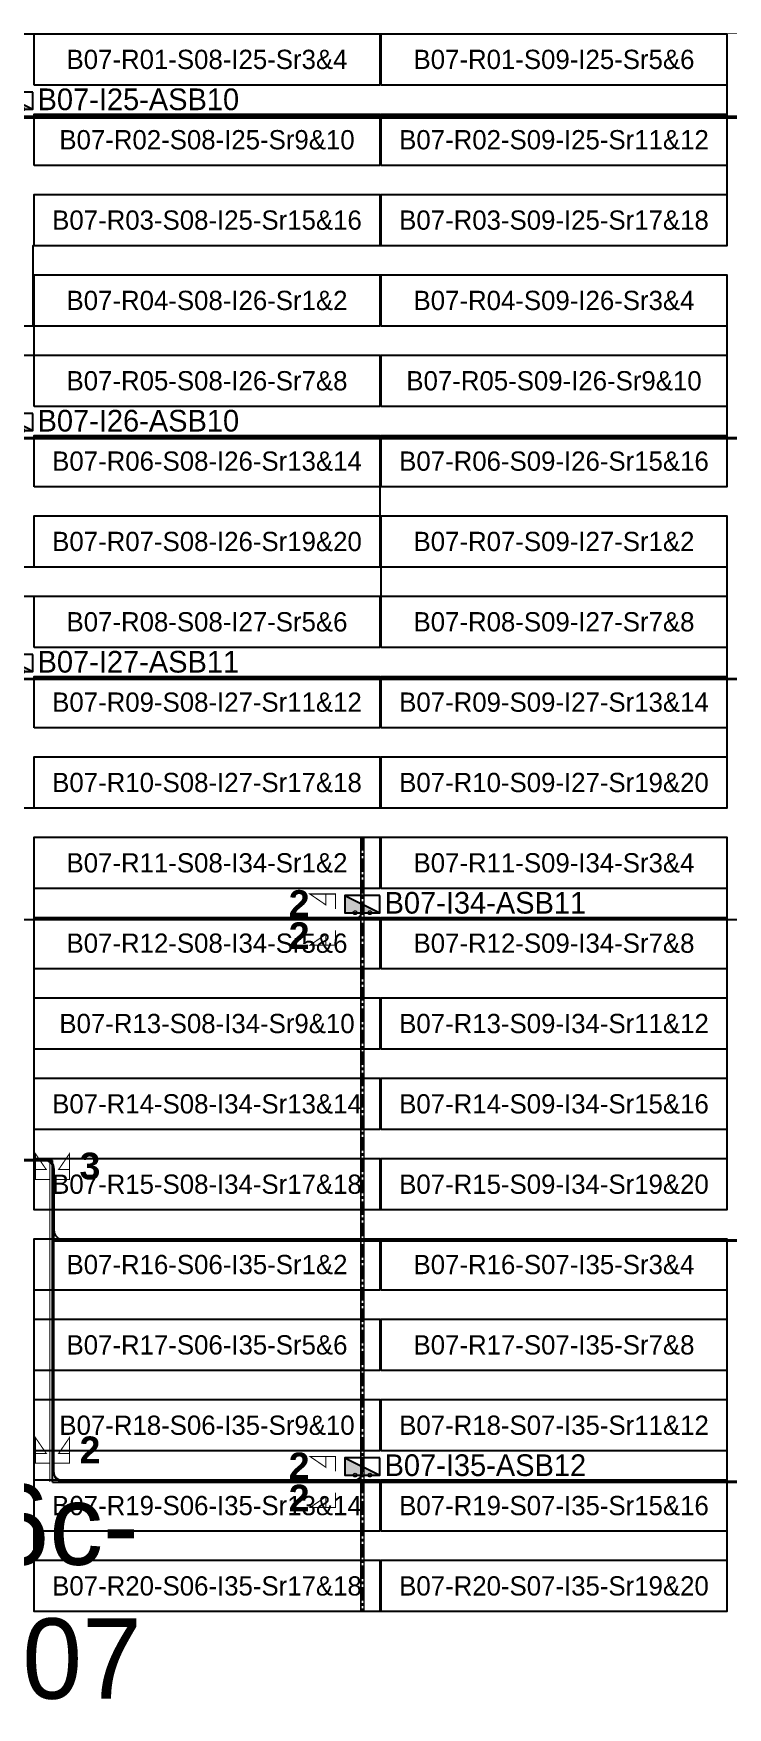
# Model space of a CAD drawing. Header units: metres. Extents: x 530797 to 531186, y 2675622 to 2675942.
# Drawn here: x 531023.8 to 531088.6, y 2675785.3 to 2675941.6 of the extents above; entities that cross this region are included whole.
import ezdxf
from ezdxf.enums import TextEntityAlignment as Align

# ---------------------------------------------------------------- set-up
doc = ezdxf.new("R2010")
doc.units = ezdxf.units.M
doc.linetypes.add('CENTER', pattern=[2, 1.25, -0.25, 0.25, -0.25])
doc.layers.add('Boundary-12.5 MW Block', color=6, linetype='Continuous', lineweight=9)
doc.layers.add('PILE', color=1, linetype='Continuous', lineweight=15)
for name, color, linetype in [('DC Trench BL-07', 40, 'Continuous'), ('E-Inverter Grouping', 2, 'Continuous'), ('Inverter Block-07', 7, 'Continuous'), ('LT Cable(AG) INV to LT Panel BL-07', 2, 'Continuous'), ('Messenger Wire Block-07 (Master Path)', 30, 'Continuous'), ('Messenger Wire Block-07 (MW Path)', 191, 'Continuous'), ('MMS Block Numbering', 7, 'Continuous'), ('MMS Table Block-07', 8, 'Continuous'), ('Plan Line - DC BL-07', 40, 'Continuous'), ('Section Marking BL-07', 2, 'Continuous')]:
    doc.layers.add(name, color=color, linetype=linetype)
doc.styles.add('Adani Regular', font='Adani Regular.ttf')
doc.styles.add('BoldTextStyle', font='arialbd.ttf')
doc.styles.get("Standard").update_dxf_attribs({"font": 'Adani Regular.ttf'})

# ---------------------------------------------------------------- blocks, each defined once
blk = doc.blocks.new('MMS Table (32.292 x 4.788)')
at = {"color": 0}
blk.add_lwpolyline([(0, -0.002), (0, 4.786), (32.292, 4.786), (32.292, -0.002)], close=True, dxfattribs=at)
at = {"color": 7}
blk.add_attdef('ID1', text='', height=1.8, dxfattribs=at).set_placement((16.146, 2.392), align=Align.MIDDLE_CENTER)
blk = doc.blocks.new('Inverter Block')
h = blk.add_hatch(color=0)
h.dxf.hatch_style = 1
h.paths.add_polyline_path([(-1.46, 2.27), (-1.46, 0.85), (1.46, 0.85)])
at = {"color": 0}
blk.add_lwpolyline([(1.46, 2.27), (-1.46, 2.27), (-1.46, 0.85), (1.46, 0.85)], close=True, dxfattribs=at)
blk.add_lwpolyline([(-1.46, 2.27), (1.46, 0.85)], dxfattribs=at)
at = {"layer": 'PILE'}
for centre in [(-0.61, 0.85), (0.61, 0.85)]:
    blk.add_circle(centre, 0.156, dxfattribs=at)
at = {"color": 7}
blk.add_attdef('ID', (-1.46, 3.01), '', height=1.8, dxfattribs=at)

msp = doc.modelspace()

# ---------------------------------------------------------------- linework, layer by layer
at = {"layer": 'Boundary-12.5 MW Block', "const_width": 0.05}
msp.add_lwpolyline([(530797.14, 2675941.58), (531185.74, 2675941.58), (531185.74, 2675621.79), (530797.14, 2675621.79)], close=True, dxfattribs=at)
at = {"layer": 'DC Trench BL-07', "color": 40, "const_width": 0.15}
msp.add_lwpolyline([(531054.68, 2675866.58), (531054.38, 2675866.58), (531054.38, 2675794.29), (531054.68, 2675794.29)], close=True, dxfattribs=at)
at = {"layer": 'E-Inverter Grouping', "color": 3}
for points in [[(531088.56, 2675941.58), (531088.56, 2675921.79), (531023.78, 2675921.79), (531023.78, 2675914.29), (530991.49, 2675914.29), (530991.49, 2675941.58)], [(531088.56, 2675919.08), (531088.56, 2675899.29), (531056.17, 2675899.29), (531056.17, 2675891.79), (530991.49, 2675891.79), (530991.49, 2675911.58), (531023.88, 2675911.58), (531023.88, 2675919.08)], [(531088.56, 2675869.29), (530991.49, 2675869.29), (530991.49, 2675889.08), (531056.27, 2675889.08), (531056.27, 2675896.58), (531088.56, 2675896.58)], [(531088.56, 2675831.79), (531023.88, 2675831.79), (531023.88, 2675866.58), (531088.56, 2675866.58)], [(531088.56, 2675794.29), (531023.88, 2675794.29), (531023.88, 2675829.08), (531088.56, 2675829.08)]]:
    msp.add_lwpolyline(points, close=True, dxfattribs=at)
at = {"layer": 'LT Cable(AG) INV to LT Panel BL-07', "color": 5}
for points in [[(530987.18, 2675817.44), (530983.72, 2675817.44, -0.414214), (530982.82, 2675818.34), (530982.82, 2675821.4, 0.214019), (530982.51, 2675822.07), (530975.8, 2675828.05, -0.214019), (530975.5, 2675828.72), (530975.5, 2675830.36, -0.0289), (530975.5, 2675830.46), (530975.56, 2675830.94, 0.0289), (530975.57, 2675831.04), (530975.57, 2675932.83, -0.414214), (530976.47, 2675933.73), (531118.42, 2675933.73, 0.414214), (531119.32, 2675934.63), (531119.32, 2675935.23)], [(530987.18, 2675817.39), (530983.67, 2675817.39, -0.414214), (530982.77, 2675818.29), (530982.77, 2675821.38, 0.214019), (530982.46, 2675822.05), (530975.75, 2675828.03, -0.214019), (530975.45, 2675828.7), (530975.45, 2675830.36, -0.0289), (530975.45, 2675830.46), (530975.51, 2675830.94, 0.0289), (530975.52, 2675831.05), (530975.52, 2675902.88, -0.414214), (530976.42, 2675903.78), (531118.42, 2675903.78, 0.414214), (531119.32, 2675904.68), (531119.32, 2675905.23)], [(530985.24, 2675817.34), (530983.62, 2675817.34, -0.414214), (530982.72, 2675818.24), (530982.72, 2675821.36, 0.214019), (530982.41, 2675822.03), (530975.7, 2675828.01, -0.214019), (530975.4, 2675828.68), (530975.4, 2675830.36, -0.0289), (530975.4, 2675830.47), (530975.46, 2675830.94, 0.0289), (530975.47, 2675831.05), (530975.47, 2675880.43, -0.414214), (530976.37, 2675881.33), (531118.42, 2675881.33, 0.414214), (531119.32, 2675882.23), (531119.32, 2675882.73)], [(530985.24, 2675817.26), (530983.54, 2675817.26, -0.414214), (530982.64, 2675818.16), (530982.64, 2675821.32, 0.214019), (530982.34, 2675822), (530975.63, 2675827.97, -0.214019), (530975.32, 2675828.65), (530975.32, 2675830.37, -0.0289), (530975.33, 2675830.47), (530975.39, 2675830.95, 0.0289), (530975.39, 2675831.05), (530975.39, 2675858, -0.414214), (530976.29, 2675858.9), (531053.63, 2675858.9, 0.414214), (531054.53, 2675859.8), (531054.53, 2675860.23)], [(530985.24, 2675817.29), (530983.57, 2675817.29, -0.414214), (530982.67, 2675818.19), (530982.67, 2675821.33, 0.214019), (530982.36, 2675822.01), (530975.65, 2675827.98, -0.214019), (530975.35, 2675828.66), (530975.35, 2675830.36, -0.0289), (530975.35, 2675830.47), (530975.41, 2675830.95, 0.0289), (530975.42, 2675831.05), (530975.42, 2675857.98, -0.414214), (530976.32, 2675858.88), (531118.42, 2675858.88, 0.414214), (531119.32, 2675859.78), (531119.32, 2675860.23)], [(530983.17, 2675817.21, -0.325999), (530982.54, 2675818.06), (530982.54, 2675821.28, 0.214019), (530982.24, 2675821.95), (530975.53, 2675827.93, -0.214019), (530975.22, 2675828.6), (530975.22, 2675830.37, -0.0289), (530975.23, 2675830.48), (530975.29, 2675830.95, 0.0289), (530975.29, 2675831.06), (530975.29, 2675835.6, -0.414214), (530976.19, 2675836.5), (531024.83, 2675836.5, -0.414214), (531025.73, 2675835.6), (531025.73, 2675829.9, 0.414214), (531026.63, 2675829), (531118.42, 2675829, 0.414214), (531119.32, 2675829.9), (531119.32, 2675830.23)], [(530983.17, 2675817.24, -0.317911), (530982.57, 2675818.09), (530982.57, 2675821.29, 0.214019), (530982.26, 2675821.96), (530975.55, 2675827.94, -0.214019), (530975.25, 2675828.61), (530975.25, 2675830.37, -0.0289), (530975.25, 2675830.47), (530975.31, 2675830.95, 0.0289), (530975.32, 2675831.06), (530975.32, 2675835.58, -0.414214), (530976.22, 2675836.48), (531024.8, 2675836.48, -0.414214), (531025.7, 2675835.58), (531025.7, 2675807.38, 0.414214), (531026.6, 2675806.48), (531053.63, 2675806.48, 0.414214), (531054.53, 2675807.38), (531054.53, 2675807.73)], [(530983.17, 2675817.27, -0.309777), (530982.59, 2675818.11), (530982.59, 2675821.3, 0.214019), (530982.29, 2675821.97), (530975.58, 2675827.95, -0.214019), (530975.27, 2675828.62), (530975.27, 2675830.37, -0.0289), (530975.28, 2675830.47), (530975.34, 2675830.95, 0.0289), (530975.34, 2675831.06), (530975.34, 2675835.55, -0.414214), (530976.24, 2675836.45), (531024.78, 2675836.45, -0.414214), (531025.68, 2675835.55), (531025.68, 2675807.35, 0.414214), (531026.58, 2675806.45), (531118.42, 2675806.45, 0.414214), (531119.32, 2675807.35), (531119.32, 2675807.73)]]:
    msp.add_lwpolyline(points, format="xyb", dxfattribs=at)
at = {"layer": 'Messenger Wire Block-07 (Master Path)'}
for points in [[(530975.42, 2675933.88), (531120.96, 2675933.88)], [(530975.42, 2675903.88), (531120.96, 2675903.88)], [(530975.42, 2675881.38), (531120.96, 2675881.38)], [(530975.42, 2675858.88), (531120.96, 2675858.88)], [(530975.42, 2675836.38), (531025.6, 2675836.38)], [(531025.6, 2675806.38), (531025.6, 2675836.38)], [(531025.6, 2675828.88), (531120.96, 2675828.88)], [(531025.6, 2675806.38), (531120.96, 2675806.38)]]:
    msp.add_lwpolyline(points, dxfattribs=at)
at = {"layer": 'Messenger Wire Block-07 (MW Path)', "const_width": 0.1}
for points in [[(530975.42, 2675933.88), (531120.96, 2675933.88)], [(530975.42, 2675903.88), (531120.96, 2675903.88)], [(530975.42, 2675881.38), (531120.96, 2675881.38)], [(530975.42, 2675858.88), (531120.96, 2675858.88)], [(530975.42, 2675836.38), (531025.6, 2675836.38)], [(531025.35, 2675806.38), (531025.35, 2675836.38)], [(531025.6, 2675828.88), (531120.96, 2675828.88)], [(531025.6, 2675806.38), (531120.96, 2675806.38)]]:
    msp.add_lwpolyline(points, dxfattribs=at)
at = {"layer": 'Plan Line - DC BL-07', "color": 6, "linetype": 'CENTER'}
msp.add_lwpolyline([(531054.53, 2675866.58), (531054.53, 2675794.29)], dxfattribs=at)
at = {"layer": 'Section Marking BL-07', "color": 94, "lineweight": 35, "true_color": 0x00a500, "const_width": 0.1}
for points in [[(531052.03, 2675859.88), (531052.03, 2675861.27), (531049.63, 2675861.27), (531051.11, 2675860.26), (531051.11, 2675861.27)], [(531052.03, 2675857.88), (531052.03, 2675856.49), (531049.63, 2675856.49), (531051.11, 2675857.5), (531051.11, 2675856.49)], [(531025.4, 2675834.63), (531024.01, 2675834.63), (531024.01, 2675837.03), (531025.02, 2675835.55), (531024.01, 2675835.55)], [(531025.8, 2675834.63), (531027.19, 2675834.63), (531027.19, 2675837.03), (531026.18, 2675835.55), (531027.19, 2675835.55)], [(531025.4, 2675808.13), (531024.01, 2675808.13), (531024.01, 2675810.53), (531025.02, 2675809.05), (531024.01, 2675809.05)], [(531025.8, 2675808.13), (531027.19, 2675808.13), (531027.19, 2675810.53), (531026.18, 2675809.05), (531027.19, 2675809.05)], [(531052.03, 2675807.38), (531052.03, 2675808.77), (531049.63, 2675808.77), (531051.11, 2675807.76), (531051.11, 2675808.77)], [(531052.03, 2675805.38), (531052.03, 2675803.99), (531049.63, 2675803.99), (531051.11, 2675805), (531051.11, 2675803.99)]]:
    msp.add_lwpolyline(points, dxfattribs=at)

# ---------------------------------------------------------------- block references
at = {"layer": 'Inverter Block-07'}
ref = msp.add_blockref('Inverter Block', (531022.14, 2675933.57), dxfattribs=dict(at, xscale=1.124999999976148, yscale=1.124999999976148, zscale=1.124999999976148))
ref.add_attrib('ID', 'B07-I25-ASB10', (531024.21, 2675934.44), dxfattribs={"layer": '0', "color": 7, "height": 2.025})
ref = msp.add_blockref('Inverter Block', (531022.14, 2675903.57), dxfattribs=dict(at, xscale=1.124999999976148, yscale=1.124999999976148, zscale=1.124999999976148))
ref.add_attrib('ID', 'B07-I26-ASB10', (531024.21, 2675904.44), dxfattribs={"layer": '0', "color": 7, "height": 2.025})
ref = msp.add_blockref('Inverter Block', (531022.14, 2675881.07), dxfattribs=dict(at, xscale=1.124999999976148, yscale=1.124999999976148, zscale=1.124999999976148))
ref.add_attrib('ID', 'B07-I27-ASB11', (531024.21, 2675881.94), dxfattribs={"layer": '0', "color": 7, "height": 2.025})
ref = msp.add_blockref('Inverter Block', (531054.53, 2675858.57), dxfattribs=dict(at, xscale=1.124999999976148, yscale=1.124999999976148, zscale=1.124999999976148))
ref.add_attrib('ID', 'B07-I34-ASB11', (531056.6, 2675859.44), dxfattribs={"layer": '0', "color": 7, "height": 2.025})
ref = msp.add_blockref('Inverter Block', (531054.53, 2675806.07), dxfattribs=dict(at, xscale=1.124999999976148, yscale=1.124999999976148, zscale=1.124999999976148))
ref.add_attrib('ID', 'B07-I35-ASB12', (531056.6, 2675806.94), dxfattribs={"layer": '0', "color": 7, "height": 2.025})
at = {"layer": 'MMS Table Block-07'}
for p, values in [((531023.88, 2675936.79), {'ID1': 'B07-R01-S08-I25-Sr3&4'}), ((531056.27, 2675936.79), {'ID1': 'B07-R01-S09-I25-Sr5&6'}), ((531023.88, 2675929.29), {'ID1': 'B07-R02-S08-I25-Sr9&10'}), ((531056.27, 2675929.29), {'ID1': 'B07-R02-S09-I25-Sr11&12'}), ((531023.88, 2675921.79), {'ID1': 'B07-R03-S08-I25-Sr15&16'}), ((531056.27, 2675921.79), {'ID1': 'B07-R03-S09-I25-Sr17&18'}), ((531023.88, 2675914.29), {'ID1': 'B07-R04-S08-I26-Sr1&2'}), ((531056.27, 2675914.29), {'ID1': 'B07-R04-S09-I26-Sr3&4'}), ((531023.88, 2675906.79), {'ID1': 'B07-R05-S08-I26-Sr7&8'}), ((531056.27, 2675906.79), {'ID1': 'B07-R05-S09-I26-Sr9&10'}), ((531023.88, 2675899.29), {'ID1': 'B07-R06-S08-I26-Sr13&14'}), ((531056.27, 2675899.29), {'ID1': 'B07-R06-S09-I26-Sr15&16'}), ((531023.88, 2675891.79), {'ID1': 'B07-R07-S08-I26-Sr19&20'}), ((531056.27, 2675891.79), {'ID1': 'B07-R07-S09-I27-Sr1&2'}), ((531023.88, 2675884.29), {'ID1': 'B07-R08-S08-I27-Sr5&6'}), ((531056.27, 2675884.29), {'ID1': 'B07-R08-S09-I27-Sr7&8'}), ((531023.88, 2675876.79), {'ID1': 'B07-R09-S08-I27-Sr11&12'}), ((531056.27, 2675876.79), {'ID1': 'B07-R09-S09-I27-Sr13&14'}), ((531023.88, 2675869.29), {'ID1': 'B07-R10-S08-I27-Sr17&18'}), ((531056.27, 2675869.29), {'ID1': 'B07-R10-S09-I27-Sr19&20'}), ((531023.88, 2675861.79), {'ID1': 'B07-R11-S08-I34-Sr1&2'}), ((531056.27, 2675861.79), {'ID1': 'B07-R11-S09-I34-Sr3&4'}), ((531023.88, 2675854.29), {'ID1': 'B07-R12-S08-I34-Sr5&6'}), ((531056.27, 2675854.29), {'ID1': 'B07-R12-S09-I34-Sr7&8'}), ((531023.88, 2675846.79), {'ID1': 'B07-R13-S08-I34-Sr9&10'}), ((531056.27, 2675846.79), {'ID1': 'B07-R13-S09-I34-Sr11&12'}), ((531023.88, 2675839.29), {'ID1': 'B07-R14-S08-I34-Sr13&14'}), ((531056.27, 2675839.29), {'ID1': 'B07-R14-S09-I34-Sr15&16'}), ((531023.88, 2675831.79), {'ID1': 'B07-R15-S08-I34-Sr17&18'}), ((531056.27, 2675831.79), {'ID1': 'B07-R15-S09-I34-Sr19&20'}), ((531023.88, 2675824.29), {'ID1': 'B07-R16-S06-I35-Sr1&2'}), ((531056.27, 2675824.29), {'ID1': 'B07-R16-S07-I35-Sr3&4'}), ((531023.88, 2675816.79), {'ID1': 'B07-R17-S06-I35-Sr5&6'}), ((531056.27, 2675816.79), {'ID1': 'B07-R17-S07-I35-Sr7&8'}), ((531023.88, 2675809.29), {'ID1': 'B07-R18-S06-I35-Sr9&10'}), ((531056.27, 2675809.29), {'ID1': 'B07-R18-S07-I35-Sr11&12'}), ((531023.88, 2675801.79), {'ID1': 'B07-R19-S06-I35-Sr13&14'}), ((531056.27, 2675801.79), {'ID1': 'B07-R19-S07-I35-Sr15&16'}), ((531023.88, 2675794.29), {'ID1': 'B07-R20-S06-I35-Sr17&18'}), ((531056.27, 2675794.29), {'ID1': 'B07-R20-S07-I35-Sr19&20'})]:
    msp.add_blockref('MMS Table (32.292 x 4.788)', p, dxfattribs=at).add_auto_attribs(values)

# ---------------------------------------------------------------- texts
at = {"layer": 'MMS Block Numbering', "insert": (531020.56, 2675796.1), "char_height": 7.5, "attachment_point": 5, "style": 'Adani Regular'}
msp.add_mtext_dynamic_manual_height_columns('A16c-\\PBL-07', width=41.5354, gutter_width=1, heights=[0], dxfattribs=at)
at = {"layer": 'Section Marking BL-07', "color": 94, "true_color": 0x00a500, "style": 'BoldTextStyle'}
for s, p in [('2', (531048.63, 2675860.38)), ('2', (531048.63, 2675857.38)), ('3', (531029.1, 2675835.88)), ('2', (531029.1, 2675809.38)), ('2', (531048.63, 2675807.88)), ('2', (531048.63, 2675804.88))]:
    msp.add_text(s, height=2.5, dxfattribs=at).set_placement(p, align=Align.MIDDLE_CENTER)

doc.saveas('drawing.dxf')
